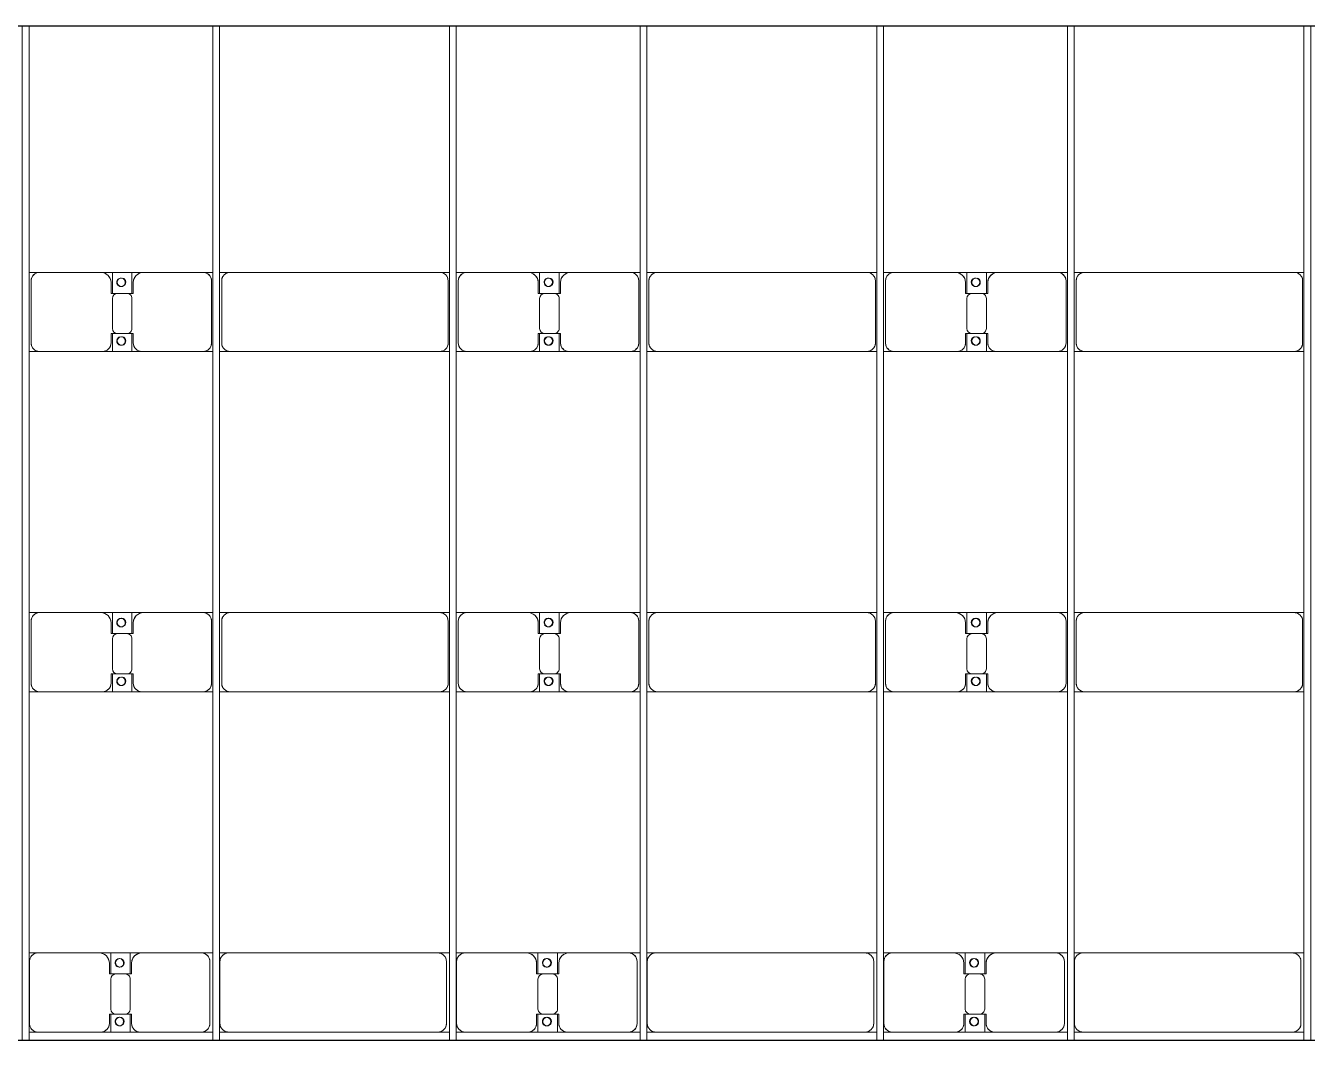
# Model space of a CAD drawing. Header units: millimetres. Extents: x -248177 to 167033, y 156986 to 268923.
# Drawn here: x -197593 to -190063, y 234459 to 240423 of the extents above; entities that cross this region are included whole.
import ezdxf

# ---------------------------------------------------------------- set-up
doc = ezdxf.new("R2010")
doc.units = ezdxf.units.MM
for name, color, linetype, lineweight in [('A-DETL-MBND', 5, 'Continuous', 9), ('A-GENM', 13, 'Continuous', 9), ('S-BEAM', 12, 'Continuous', 9)]:
    doc.layers.add(name, color=color, linetype=linetype, lineweight=lineweight)

# ---------------------------------------------------------------- blocks, each defined once
blk = doc.blocks.new('Dai phao do pin - DẢI PHAO ĐỠ PIN-V11-BỐ TRÍ KHUNG KẾT CẤU BÈ PIN 02')
at = {"layer": 'A-DETL-MBND', "color": 8}
for p, q in [((28317.8, 241.6), (28379.7, 241.6)), ((28317.8, 241.6), (28379.7, 241.6)), ((28739.7, 241.6), (28379.7, 241.6)), ((28739.7, 241.6), (28922.2, 241.6)), ((28922.2, 241.6), (28739.7, 241.6)), ((28807.8, 241.6), (28990.3, 241.6)), ((28807.8, 116.2), (28807.8, 241.6)), ((28990.3, 241.6), (28807.8, 241.6)), ((28922.2, 241.6), (28922.2, 116.2)), ((29340.3, 241.6), (28990.3, 241.6)), ((29340.3, 241.6), (29397.8, 241.6)), ((29340.3, 241.6), (29397.8, 241.6)), ((29437.8, 241.6), (29499.7, 241.6)), ((29437.8, 241.6), (29499.7, 241.6)), ((30730.3, 241.6), (29499.7, 241.6)), ((30730.3, 241.6), (30787.8, 241.6)), ((30730.3, 241.6), (30787.8, 241.6)), ((30827.8, 241.6), (30889.7, 241.6)), ((30827.8, 241.6), (30889.7, 241.6)), ((31249.7, 241.6), (30889.7, 241.6)), ((31249.7, 241.6), (31432.2, 241.6)), ((31432.2, 241.6), (31249.7, 241.6)), ((31317.8, 241.6), (31500.3, 241.6)), ((31317.8, 116.2), (31317.8, 241.6)), ((31500.3, 241.6), (31317.8, 241.6)), ((31432.2, 241.6), (31432.2, 116.2)), ((31850.3, 241.6), (31500.3, 241.6)), ((31850.3, 241.6), (31907.8, 241.6)), ((31850.3, 241.6), (31907.8, 241.6)), ((31947.8, 241.6), (32009.7, 241.6)), ((31947.8, 241.6), (32009.7, 241.6)), ((33240.3, 241.6), (32009.7, 241.6)), ((33240.3, 241.6), (33297.8, 241.6)), ((33240.3, 241.6), (33297.8, 241.6)), ((33337.8, 241.6), (33399.7, 241.6)), ((33337.8, 241.6), (33399.7, 241.6)), ((33759.7, 241.6), (33399.7, 241.6)), ((33759.7, 241.6), (33942.2, 241.6)), ((33942.2, 241.6), (33759.7, 241.6)), ((33827.8, 241.6), (34010.3, 241.6)), ((33827.8, 116.2), (33827.8, 241.6)), ((34010.3, 241.6), (33827.8, 241.6)), ((33942.2, 241.6), (33942.2, 116.2)), ((34360.3, 241.6), (34010.3, 241.6)), ((34360.3, 241.6), (34417.8, 241.6)), ((34360.3, 241.6), (34417.8, 241.6)), ((34457.8, 241.6), (34519.7, 241.6)), ((34457.8, 241.6), (34519.7, 241.6)), ((35750.3, 241.6), (34519.7, 241.6)), ((35750.3, 241.6), (35807.8, 241.6)), ((35750.3, 241.6), (35807.8, 241.6)), ((28329.7, 191.6), (28329.7, -173.4)), ((28799.7, 118.2), (28799.7, 181.6)), ((28930.3, 181.6), (28930.3, 118.2)), ((29390.3, -173.4), (29390.3, 191.6)), ((29449.7, 191.6), (29449.7, -173.4)), ((30780.3, -173.4), (30780.3, 191.6)), ((30839.7, 191.6), (30839.7, -173.4)), ((31309.7, 118.2), (31309.7, 181.6)), ((31440.3, 181.6), (31440.3, 118.2)), ((31900.3, -173.4), (31900.3, 191.6)), ((31959.7, 191.6), (31959.7, -173.4)), ((33290.3, -173.4), (33290.3, 191.6)), ((33349.7, 191.6), (33349.7, -173.4)), ((33819.7, 118.2), (33819.7, 181.6)), ((33950.3, 181.6), (33950.3, 118.2)), ((34410.3, -173.4), (34410.3, 191.6)), ((34469.7, 191.6), (34469.7, -173.4)), ((35800.3, -173.4), (35800.3, 191.6)), ((28892.2, 118.2), (28799.7, 118.2)), ((28807.8, 88.2), (28807.8, -88.2)), ((28930.3, 118.2), (28837.8, 118.2)), ((28922.2, -88.2), (28922.2, 88.2)), ((31402.2, 118.2), (31309.7, 118.2)), ((31317.8, 88.2), (31317.8, -88.2)), ((31440.3, 118.2), (31347.8, 118.2)), ((31432.2, -88.2), (31432.2, 88.2)), ((33912.2, 118.2), (33819.7, 118.2)), ((33827.8, 88.2), (33827.8, -88.2)), ((33950.3, 118.2), (33857.8, 118.2)), ((33942.2, -88.2), (33942.2, 88.2)), ((28799.7, -173.4), (28799.7, -118.2)), ((28799.7, -118.2), (28892.2, -118.2)), ((28807.8, -223.4), (28807.8, -116.2)), ((28837.8, -118.2), (28930.3, -118.2)), ((28922.2, -116.2), (28922.2, -223.4)), ((28930.3, -118.2), (28930.3, -173.4)), ((31309.7, -173.4), (31309.7, -118.2)), ((31309.7, -118.2), (31402.2, -118.2)), ((31317.8, -223.4), (31317.8, -116.2)), ((31347.8, -118.2), (31440.3, -118.2)), ((31432.2, -116.2), (31432.2, -223.4)), ((31440.3, -118.2), (31440.3, -173.4)), ((33819.7, -173.4), (33819.7, -118.2)), ((33819.7, -118.2), (33912.2, -118.2)), ((33827.8, -223.4), (33827.8, -116.2)), ((33857.8, -118.2), (33950.3, -118.2)), ((33942.2, -116.2), (33942.2, -223.4)), ((33950.3, -118.2), (33950.3, -173.4)), ((28379.7, -223.4), (28317.8, -223.4)), ((28379.7, -223.4), (28317.8, -223.4)), ((28379.7, -223.4), (28749.7, -223.4)), ((28922.2, -223.4), (28749.7, -223.4)), ((28749.7, -223.4), (28922.2, -223.4)), ((28980.3, -223.4), (28807.8, -223.4)), ((28807.8, -223.4), (28980.3, -223.4)), ((28980.3, -223.4), (29340.3, -223.4)), ((29397.8, -223.4), (29340.3, -223.4)), ((29397.8, -223.4), (29340.3, -223.4)), ((29499.7, -223.4), (29437.8, -223.4)), ((29499.7, -223.4), (29437.8, -223.4)), ((29499.7, -223.4), (30730.3, -223.4)), ((30787.8, -223.4), (30730.3, -223.4)), ((30787.8, -223.4), (30730.3, -223.4)), ((30889.7, -223.4), (30827.8, -223.4)), ((30889.7, -223.4), (30827.8, -223.4)), ((30889.7, -223.4), (31259.7, -223.4)), ((31432.2, -223.4), (31259.7, -223.4)), ((31259.7, -223.4), (31432.2, -223.4)), ((31490.3, -223.4), (31317.8, -223.4)), ((31317.8, -223.4), (31490.3, -223.4)), ((31490.3, -223.4), (31850.3, -223.4)), ((31907.8, -223.4), (31850.3, -223.4)), ((31907.8, -223.4), (31850.3, -223.4)), ((32009.7, -223.4), (31947.8, -223.4)), ((32009.7, -223.4), (31947.8, -223.4)), ((32009.7, -223.4), (33240.3, -223.4)), ((33297.8, -223.4), (33240.3, -223.4)), ((33297.8, -223.4), (33240.3, -223.4)), ((33399.7, -223.4), (33337.8, -223.4)), ((33399.7, -223.4), (33337.8, -223.4)), ((33399.7, -223.4), (33769.7, -223.4)), ((33942.2, -223.4), (33769.7, -223.4)), ((33769.7, -223.4), (33942.2, -223.4)), ((34000.3, -223.4), (33827.8, -223.4)), ((33827.8, -223.4), (34000.3, -223.4)), ((34000.3, -223.4), (34360.3, -223.4)), ((34417.8, -223.4), (34360.3, -223.4)), ((34417.8, -223.4), (34360.3, -223.4)), ((34519.7, -223.4), (34457.8, -223.4)), ((34519.7, -223.4), (34457.8, -223.4)), ((34519.7, -223.4), (35750.3, -223.4)), ((35807.8, -223.4), (35750.3, -223.4)), ((35807.8, -223.4), (35750.3, -223.4))]:
    blk.add_line(p, q, dxfattribs=at)
for centre, radius, start, end in [((28379.7, 191.6), 50, 90, 180), ((28379.7, 191.6), 50, 105, 180), ((28739.7, 181.6), 60, 360, 90), ((28739.7, 181.6), 60, 360, 60), ((28990.3, 181.6), 60, 90, 180), ((28990.3, 181.6), 60, 120, 180), ((29340.3, 191.6), 50, 360, 90), ((29340.3, 191.6), 50, 360, 75), ((29499.7, 191.6), 50, 90, 180), ((29499.7, 191.6), 50, 105, 135), ((30730.3, 191.6), 50, 0, 90), ((30730.3, 191.6), 50, 60, 90), ((30889.7, 191.6), 50, 90, 180), ((30889.7, 191.6), 50, 105, 180), ((31249.7, 181.6), 60, 0, 90), ((31249.7, 181.6), 60, 0, 60), ((31500.3, 181.6), 60, 90, 180), ((31500.3, 181.6), 60, 120, 180), ((31850.3, 191.6), 50, 360, 90), ((31850.3, 191.6), 50, 360, 75), ((32009.7, 191.6), 50, 90, 180), ((32009.7, 191.6), 50, 105, 135), ((33240.3, 191.6), 50, 0, 90), ((33240.3, 191.6), 50, 60, 90), ((33399.7, 191.6), 50, 90, 180), ((33399.7, 191.6), 50, 105, 180), ((33759.7, 181.6), 60, 360, 90), ((33759.7, 181.6), 60, 360, 60), ((34010.3, 181.6), 60, 90, 180), ((34010.3, 181.6), 60, 120, 180), ((34360.3, 191.6), 50, 360, 90), ((34360.3, 191.6), 50, 360, 75), ((34519.7, 191.6), 50, 90, 180), ((34519.7, 191.6), 50, 105, 135), ((35750.3, 191.6), 50, 360, 90), ((35750.3, 191.6), 50, 60, 90), ((28858.6, 183.2), 25, 0, 180), ((28858.6, 183.2), 25, 180, 0), ((28858.6, 183.2), 25, 360, 165), ((28861.4, 183.2), 25, 360, 180), ((28861.4, 183.2), 25, 90, 180), ((28861.4, 183.2), 25, 180, 0), ((28861.4, 183.2), 25, 180, 300), ((28858.6, 183.2), 25, 210, 0), ((28861.4, 183.2), 25, 15, 75), ((28861.4, 183.2), 25, 330, 345), ((29499.7, 191.6), 50, 150, 180), ((30730.3, 191.6), 50, 15, 30), ((31368.6, 183.2), 25, 360, 180), ((31368.6, 183.2), 25, 180, 360), ((31368.6, 183.2), 25, 360, 165), ((31371.4, 183.2), 25, 360, 180), ((31371.4, 183.2), 25, 90, 180), ((31371.4, 183.2), 25, 180, 0), ((31371.4, 183.2), 25, 180, 300), ((31368.6, 183.2), 25, 210, 255), ((31368.6, 183.2), 25, 258.3714, 360), ((31371.4, 183.2), 25, 15, 75), ((31371.4, 183.2), 25, 330, 345), ((32009.7, 191.6), 50, 150, 180), ((33240.3, 191.6), 50, 15, 30), ((33878.6, 183.2), 25, 360, 180), ((33878.6, 183.2), 25, 180, 0), ((33878.6, 183.2), 25, 360, 165), ((33881.4, 183.2), 25, 0, 180), ((33881.4, 183.2), 25, 90, 180), ((33881.4, 183.2), 25, 180, 0), ((33881.4, 183.2), 25, 180, 300), ((33878.6, 183.2), 25, 210, 0), ((33881.4, 183.2), 25, 15, 75), ((33881.4, 183.2), 25, 330, 345), ((34519.7, 191.6), 50, 150, 180), ((35750.3, 191.6), 50, 15, 30), ((28837.8, 88.2), 30, 90, 180), ((28892.2, 88.2), 30, 0, 90), ((31347.8, 88.2), 30, 90, 180), ((31402.2, 88.2), 30, 0, 90), ((33857.8, 88.2), 30, 90, 180), ((33912.2, 88.2), 30, 0, 90), ((28837.8, -88.2), 30, 180, 270), ((28858.6, -161.8), 25, 360, 180), ((28858.6, -161.8), 25, 105, 165), ((28861.4, -161.8), 25, 360, 180), ((28861.4, -161.8), 25, 105, 180), ((28858.6, -161.8), 25, 360, 75), ((28861.4, -161.8), 25, 15, 75), ((28892.2, -88.2), 30, 270, 0), ((31347.8, -88.2), 30, 180, 270), ((31368.6, -161.8), 25, 360, 180), ((31368.6, -161.8), 25, 105, 165), ((31371.4, -161.8), 25, 0, 180), ((31371.4, -161.8), 25, 105, 180), ((31368.6, -161.8), 25, 360, 75), ((31371.4, -161.8), 25, 15, 75), ((31402.2, -88.2), 30, 270, 0), ((33857.8, -88.2), 30, 180, 270), ((33878.6, -161.8), 25, 360, 180), ((33878.6, -161.8), 25, 105, 165), ((33881.4, -161.8), 25, 0, 180), ((33881.4, -161.8), 25, 105, 180), ((33878.6, -161.8), 25, 360, 75), ((33881.4, -161.8), 25, 15, 75), ((33912.2, -88.2), 30, 270, 0), ((28379.7, -173.4), 50, 180, 270), ((28379.7, -173.4), 50, 180, 255), ((28749.7, -173.4), 50, 270, 360), ((28749.7, -173.4), 50, 285, 360), ((28858.6, -161.8), 25, 180, 0), ((28858.6, -161.8), 25, 195, 0), ((28861.4, -161.8), 25, 180, 0), ((28861.4, -161.8), 25, 180, 270), ((28861.4, -161.8), 25, 285, 345), ((28980.3, -173.4), 50, 180, 270), ((28980.3, -173.4), 50, 180, 255), ((29340.3, -173.4), 50, 270, 360), ((29340.3, -173.4), 50, 285, 0), ((29499.7, -173.4), 50, 180, 270), ((29499.7, -173.4), 50, 180, 210), ((29499.7, -173.4), 50, 240, 270), ((30730.3, -173.4), 50, 270, 0), ((30730.3, -173.4), 50, 330, 360), ((30889.7, -173.4), 50, 180, 270), ((30889.7, -173.4), 50, 180, 255), ((31259.7, -173.4), 50, 270, 360), ((31259.7, -173.4), 50, 285, 360), ((31368.6, -161.8), 25, 180, 360), ((31368.6, -161.8), 25, 195, 360), ((31371.4, -161.8), 25, 180, 0), ((31371.4, -161.8), 25, 180, 270), ((31371.4, -161.8), 25, 285, 345), ((31490.3, -173.4), 50, 180, 270), ((31490.3, -173.4), 50, 180, 255), ((31850.3, -173.4), 50, 270, 360), ((31850.3, -173.4), 50, 285, 360), ((32009.7, -173.4), 50, 180, 270), ((32009.7, -173.4), 50, 180, 210), ((32009.7, -173.4), 50, 240, 270), ((33240.3, -173.4), 50, 270, 360), ((33240.3, -173.4), 50, 285, 300), ((33240.3, -173.4), 50, 330, 0), ((33399.7, -173.4), 50, 180, 270), ((33399.7, -173.4), 50, 180, 255), ((33769.7, -173.4), 50, 270, 360), ((33769.7, -173.4), 50, 285, 360), ((33878.6, -161.8), 25, 180, 0), ((33878.6, -161.8), 25, 195, 360), ((33881.4, -161.8), 25, 180, 0), ((33881.4, -161.8), 25, 180, 270), ((33881.4, -161.8), 25, 285, 345), ((34000.3, -173.4), 50, 180, 270), ((34000.3, -173.4), 50, 180, 255), ((34360.3, -173.4), 50, 270, 0), ((34360.3, -173.4), 50, 285, 360), ((34519.7, -173.4), 50, 180, 270), ((34519.7, -173.4), 50, 180, 210), ((34519.7, -173.4), 50, 240, 270), ((35750.3, -173.4), 50, 270, 360), ((35750.3, -173.4), 50, 285, 300), ((35750.3, -173.4), 50, 330, 360)]:
    blk.add_arc(centre, radius, start, end, dxfattribs=at)
blk = doc.blocks.new('Dai phao do pin - DẢI PHAO ĐỠ PIN-V12-BỐ TRÍ KHUNG KẾT CẤU BÈ PIN 02')
at = {"layer": 'A-DETL-MBND', "color": 8}
for p, q in [((28317.8, 241.6), (28379.7, 241.6)), ((28317.8, 241.6), (28379.7, 241.6)), ((28739.7, 241.6), (28379.7, 241.6)), ((28739.7, 241.6), (28922.2, 241.6)), ((28922.2, 241.6), (28739.7, 241.6)), ((28807.8, 241.6), (28990.3, 241.6)), ((28807.8, 116.2), (28807.8, 241.6)), ((28990.3, 241.6), (28807.8, 241.6)), ((28922.2, 241.6), (28922.2, 116.2)), ((29340.3, 241.6), (28990.3, 241.6)), ((29340.3, 241.6), (29397.8, 241.6)), ((29340.3, 241.6), (29397.8, 241.6)), ((29437.8, 241.6), (29499.7, 241.6)), ((29437.8, 241.6), (29499.7, 241.6)), ((30730.3, 241.6), (29499.7, 241.6)), ((30730.3, 241.6), (30787.8, 241.6)), ((30730.3, 241.6), (30787.8, 241.6)), ((30827.8, 241.6), (30889.7, 241.6)), ((30827.8, 241.6), (30889.7, 241.6)), ((31249.7, 241.6), (30889.7, 241.6)), ((31249.7, 241.6), (31432.2, 241.6)), ((31432.2, 241.6), (31249.7, 241.6)), ((31317.8, 241.6), (31500.3, 241.6)), ((31317.8, 116.2), (31317.8, 241.6)), ((31500.3, 241.6), (31317.8, 241.6)), ((31432.2, 241.6), (31432.2, 116.2)), ((31850.3, 241.6), (31500.3, 241.6)), ((31850.3, 241.6), (31907.8, 241.6)), ((31850.3, 241.6), (31907.8, 241.6)), ((31947.8, 241.6), (32009.7, 241.6)), ((31947.8, 241.6), (32009.7, 241.6)), ((33240.3, 241.6), (32009.7, 241.6)), ((33240.3, 241.6), (33297.8, 241.6)), ((33240.3, 241.6), (33297.8, 241.6)), ((33337.8, 241.6), (33399.7, 241.6)), ((33337.8, 241.6), (33399.7, 241.6)), ((33759.7, 241.6), (33399.7, 241.6)), ((33759.7, 241.6), (33942.2, 241.6)), ((33942.2, 241.6), (33759.7, 241.6)), ((33827.8, 241.6), (34010.3, 241.6)), ((33827.8, 116.2), (33827.8, 241.6)), ((34010.3, 241.6), (33827.8, 241.6)), ((33942.2, 241.6), (33942.2, 116.2)), ((34360.3, 241.6), (34010.3, 241.6)), ((34360.3, 241.6), (34417.8, 241.6)), ((34360.3, 241.6), (34417.8, 241.6)), ((34457.8, 241.6), (34519.7, 241.6)), ((34457.8, 241.6), (34519.7, 241.6)), ((35750.3, 241.6), (34519.7, 241.6)), ((35750.3, 241.6), (35807.8, 241.6)), ((35750.3, 241.6), (35807.8, 241.6)), ((28329.7, 191.6), (28329.7, -173.4)), ((28799.7, 118.2), (28799.7, 181.6)), ((28930.3, 181.6), (28930.3, 118.2)), ((29390.3, -173.4), (29390.3, 191.6)), ((29449.7, 191.6), (29449.7, -173.4)), ((30780.3, -173.4), (30780.3, 191.6)), ((30839.7, 191.6), (30839.7, -173.4)), ((31309.7, 118.2), (31309.7, 181.6)), ((31440.3, 181.6), (31440.3, 118.2)), ((31900.3, -173.4), (31900.3, 191.6)), ((31959.7, 191.6), (31959.7, -173.4)), ((33290.3, -173.4), (33290.3, 191.6)), ((33349.7, 191.6), (33349.7, -173.4)), ((33819.7, 118.2), (33819.7, 181.6)), ((33950.3, 181.6), (33950.3, 118.2)), ((34410.3, -173.4), (34410.3, 191.6)), ((34469.7, 191.6), (34469.7, -173.4)), ((35800.3, -173.4), (35800.3, 191.6)), ((28892.2, 118.2), (28799.7, 118.2)), ((28807.8, 88.2), (28807.8, -88.2)), ((28930.3, 118.2), (28837.8, 118.2)), ((28922.2, -88.2), (28922.2, 88.2)), ((31402.2, 118.2), (31309.7, 118.2)), ((31317.8, 88.2), (31317.8, -88.2)), ((31440.3, 118.2), (31347.8, 118.2)), ((31432.2, -88.2), (31432.2, 88.2)), ((33912.2, 118.2), (33819.7, 118.2)), ((33827.8, 88.2), (33827.8, -88.2)), ((33950.3, 118.2), (33857.8, 118.2)), ((33942.2, -88.2), (33942.2, 88.2)), ((28799.7, -173.4), (28799.7, -118.2)), ((28799.7, -118.2), (28892.2, -118.2)), ((28807.8, -223.4), (28807.8, -116.2)), ((28837.8, -118.2), (28930.3, -118.2)), ((28922.2, -116.2), (28922.2, -223.4)), ((28930.3, -118.2), (28930.3, -173.4)), ((31309.7, -173.4), (31309.7, -118.2)), ((31309.7, -118.2), (31402.2, -118.2)), ((31317.8, -223.4), (31317.8, -116.2)), ((31347.8, -118.2), (31440.3, -118.2)), ((31432.2, -116.2), (31432.2, -223.4)), ((31440.3, -118.2), (31440.3, -173.4)), ((33819.7, -173.4), (33819.7, -118.2)), ((33819.7, -118.2), (33912.2, -118.2)), ((33827.8, -223.4), (33827.8, -116.2)), ((33857.8, -118.2), (33950.3, -118.2)), ((33942.2, -116.2), (33942.2, -223.4)), ((33950.3, -118.2), (33950.3, -173.4)), ((28379.7, -223.4), (28317.8, -223.4)), ((28379.7, -223.4), (28317.8, -223.4)), ((28379.7, -223.4), (28749.7, -223.4)), ((28922.2, -223.4), (28749.7, -223.4)), ((28749.7, -223.4), (28922.2, -223.4)), ((28980.3, -223.4), (28807.8, -223.4)), ((28807.8, -223.4), (28980.3, -223.4)), ((28980.3, -223.4), (29340.3, -223.4)), ((29397.8, -223.4), (29340.3, -223.4)), ((29397.8, -223.4), (29340.3, -223.4)), ((29499.7, -223.4), (29437.8, -223.4)), ((29499.7, -223.4), (29437.8, -223.4)), ((29499.7, -223.4), (30730.3, -223.4)), ((30787.8, -223.4), (30730.3, -223.4)), ((30787.8, -223.4), (30730.3, -223.4)), ((30889.7, -223.4), (30827.8, -223.4)), ((30889.7, -223.4), (30827.8, -223.4)), ((30889.7, -223.4), (31259.7, -223.4)), ((31432.2, -223.4), (31259.7, -223.4)), ((31259.7, -223.4), (31432.2, -223.4)), ((31490.3, -223.4), (31317.8, -223.4)), ((31317.8, -223.4), (31490.3, -223.4)), ((31490.3, -223.4), (31850.3, -223.4)), ((31907.8, -223.4), (31850.3, -223.4)), ((31907.8, -223.4), (31850.3, -223.4)), ((32009.7, -223.4), (31947.8, -223.4)), ((32009.7, -223.4), (31947.8, -223.4)), ((32009.7, -223.4), (33240.3, -223.4)), ((33297.8, -223.4), (33240.3, -223.4)), ((33297.8, -223.4), (33240.3, -223.4)), ((33399.7, -223.4), (33337.8, -223.4)), ((33399.7, -223.4), (33337.8, -223.4)), ((33399.7, -223.4), (33769.7, -223.4)), ((33942.2, -223.4), (33769.7, -223.4)), ((33769.7, -223.4), (33942.2, -223.4)), ((34000.3, -223.4), (33827.8, -223.4)), ((33827.8, -223.4), (34000.3, -223.4)), ((34000.3, -223.4), (34360.3, -223.4)), ((34417.8, -223.4), (34360.3, -223.4)), ((34417.8, -223.4), (34360.3, -223.4)), ((34519.7, -223.4), (34457.8, -223.4)), ((34519.7, -223.4), (34457.8, -223.4)), ((34519.7, -223.4), (35750.3, -223.4)), ((35807.8, -223.4), (35750.3, -223.4)), ((35807.8, -223.4), (35750.3, -223.4))]:
    blk.add_line(p, q, dxfattribs=at)
for centre, radius, start, end in [((28379.7, 191.6), 50, 90, 180), ((28379.7, 191.6), 50, 105, 180), ((28739.7, 181.6), 60, 360, 90), ((28739.7, 181.6), 60, 360, 60), ((28990.3, 181.6), 60, 90, 180), ((28990.3, 181.6), 60, 120, 180), ((29340.3, 191.6), 50, 360, 90), ((29340.3, 191.6), 50, 360, 75), ((29499.7, 191.6), 50, 90, 180), ((29499.7, 191.6), 50, 105, 135), ((30730.3, 191.6), 50, 0, 90), ((30730.3, 191.6), 50, 60, 90), ((30889.7, 191.6), 50, 90, 180), ((30889.7, 191.6), 50, 105, 180), ((31249.7, 181.6), 60, 0, 90), ((31249.7, 181.6), 60, 0, 60), ((31500.3, 181.6), 60, 90, 180), ((31500.3, 181.6), 60, 120, 180), ((31850.3, 191.6), 50, 360, 90), ((31850.3, 191.6), 50, 360, 75), ((32009.7, 191.6), 50, 90, 180), ((32009.7, 191.6), 50, 105, 135), ((33240.3, 191.6), 50, 0, 90), ((33240.3, 191.6), 50, 60, 90), ((33399.7, 191.6), 50, 90, 180), ((33399.7, 191.6), 50, 105, 180), ((33759.7, 181.6), 60, 360, 90), ((33759.7, 181.6), 60, 360, 60), ((34010.3, 181.6), 60, 90, 180), ((34010.3, 181.6), 60, 120, 180), ((34360.3, 191.6), 50, 360, 90), ((34360.3, 191.6), 50, 360, 75), ((34519.7, 191.6), 50, 90, 180), ((34519.7, 191.6), 50, 105, 135), ((35750.3, 191.6), 50, 360, 90), ((35750.3, 191.6), 50, 60, 90), ((28858.6, 183.2), 25, 0, 180), ((28858.6, 183.2), 25, 180, 0), ((28858.6, 183.2), 25, 360, 165), ((28861.4, 183.2), 25, 360, 180), ((28861.4, 183.2), 25, 90, 180), ((28861.4, 183.2), 25, 180, 0), ((28861.4, 183.2), 25, 180, 300), ((28858.6, 183.2), 25, 210, 0), ((28861.4, 183.2), 25, 15, 75), ((28861.4, 183.2), 25, 330, 345), ((29499.7, 191.6), 50, 150, 180), ((30730.3, 191.6), 50, 15, 30), ((31368.6, 183.2), 25, 360, 180), ((31368.6, 183.2), 25, 180, 360), ((31368.6, 183.2), 25, 360, 165), ((31371.4, 183.2), 25, 360, 180), ((31371.4, 183.2), 25, 90, 180), ((31371.4, 183.2), 25, 180, 0), ((31371.4, 183.2), 25, 180, 300), ((31368.6, 183.2), 25, 210, 255), ((31368.6, 183.2), 25, 258.31001, 360), ((31371.4, 183.2), 25, 15, 75), ((31371.4, 183.2), 25, 330, 345), ((32009.7, 191.6), 50, 150, 180), ((33240.3, 191.6), 50, 15, 30), ((33878.6, 183.2), 25, 360, 180), ((33878.6, 183.2), 25, 180, 0), ((33878.6, 183.2), 25, 360, 165), ((33881.4, 183.2), 25, 0, 180), ((33881.4, 183.2), 25, 90, 180), ((33881.4, 183.2), 25, 180, 0), ((33881.4, 183.2), 25, 180, 300), ((33878.6, 183.2), 25, 210, 0), ((33881.4, 183.2), 25, 15, 75), ((33881.4, 183.2), 25, 330, 345), ((34519.7, 191.6), 50, 150, 180), ((35750.3, 191.6), 50, 15, 30), ((28837.8, 88.2), 30, 90, 180), ((28892.2, 88.2), 30, 0, 90), ((31347.8, 88.2), 30, 90, 180), ((31402.2, 88.2), 30, 0, 90), ((33857.8, 88.2), 30, 90, 180), ((33912.2, 88.2), 30, 0, 90), ((28837.8, -88.2), 30, 180, 270), ((28858.6, -161.8), 25, 360, 180), ((28858.6, -161.8), 25, 105, 165), ((28861.4, -161.8), 25, 360, 180), ((28861.4, -161.8), 25, 105, 180), ((28858.6, -161.8), 25, 360, 75), ((28861.4, -161.8), 25, 15, 75), ((28892.2, -88.2), 30, 270, 0), ((31347.8, -88.2), 30, 180, 270), ((31368.6, -161.8), 25, 360, 180), ((31368.6, -161.8), 25, 105, 165), ((31371.4, -161.8), 25, 0, 180), ((31371.4, -161.8), 25, 105, 180), ((31368.6, -161.8), 25, 360, 75), ((31371.4, -161.8), 25, 15, 75), ((31402.2, -88.2), 30, 270, 0), ((33857.8, -88.2), 30, 180, 270), ((33878.6, -161.8), 25, 360, 180), ((33878.6, -161.8), 25, 105, 165), ((33881.4, -161.8), 25, 0, 180), ((33881.4, -161.8), 25, 105, 180), ((33878.6, -161.8), 25, 360, 75), ((33881.4, -161.8), 25, 15, 75), ((33912.2, -88.2), 30, 270, 0), ((28379.7, -173.4), 50, 180, 270), ((28379.7, -173.4), 50, 180, 255), ((28749.7, -173.4), 50, 270, 360), ((28749.7, -173.4), 50, 285, 360), ((28858.6, -161.8), 25, 180, 0), ((28858.6, -161.8), 25, 195, 0), ((28861.4, -161.8), 25, 180, 0), ((28861.4, -161.8), 25, 180, 270), ((28861.4, -161.8), 25, 285, 345), ((28980.3, -173.4), 50, 180, 270), ((28980.3, -173.4), 50, 180, 255), ((29340.3, -173.4), 50, 270, 360), ((29340.3, -173.4), 50, 285, 0), ((29499.7, -173.4), 50, 180, 270), ((29499.7, -173.4), 50, 180, 210), ((29499.7, -173.4), 50, 240, 270), ((30730.3, -173.4), 50, 270, 0), ((30730.3, -173.4), 50, 330, 360), ((30889.7, -173.4), 50, 180, 270), ((30889.7, -173.4), 50, 180, 255), ((31259.7, -173.4), 50, 270, 360), ((31259.7, -173.4), 50, 285, 360), ((31368.6, -161.8), 25, 180, 360), ((31368.6, -161.8), 25, 195, 360), ((31371.4, -161.8), 25, 180, 0), ((31371.4, -161.8), 25, 180, 270), ((31371.4, -161.8), 25, 285, 345), ((31490.3, -173.4), 50, 180, 270), ((31490.3, -173.4), 50, 180, 255), ((31850.3, -173.4), 50, 270, 360), ((31850.3, -173.4), 50, 285, 360), ((32009.7, -173.4), 50, 180, 270), ((32009.7, -173.4), 50, 180, 210), ((32009.7, -173.4), 50, 240, 270), ((33240.3, -173.4), 50, 270, 360), ((33240.3, -173.4), 50, 285, 300), ((33240.3, -173.4), 50, 330, 0), ((33399.7, -173.4), 50, 180, 270), ((33399.7, -173.4), 50, 180, 255), ((33769.7, -173.4), 50, 270, 360), ((33769.7, -173.4), 50, 285, 360), ((33878.6, -161.8), 25, 180, 0), ((33878.6, -161.8), 25, 195, 360), ((33881.4, -161.8), 25, 180, 0), ((33881.4, -161.8), 25, 180, 270), ((33881.4, -161.8), 25, 285, 345), ((34000.3, -173.4), 50, 180, 270), ((34000.3, -173.4), 50, 180, 255), ((34360.3, -173.4), 50, 270, 0), ((34360.3, -173.4), 50, 285, 360), ((34519.7, -173.4), 50, 180, 270), ((34519.7, -173.4), 50, 180, 210), ((34519.7, -173.4), 50, 240, 270), ((35750.3, -173.4), 50, 270, 360), ((35750.3, -173.4), 50, 285, 300), ((35750.3, -173.4), 50, 330, 360)]:
    blk.add_arc(centre, radius, start, end, dxfattribs=at)
blk = doc.blocks.new('Dai phao do pin - DẢI PHAO ĐỠ PIN-15697-BỐ TRÍ KHUNG KẾT CẤU BÈ PIN 02')
at = {"layer": 'A-DETL-MBND', "color": 8}
for p, q in [((40877.8, 241.6), (40929.7, 241.6)), ((40877.8, 241.6), (40929.7, 241.6)), ((41289.7, 241.6), (40929.7, 241.6)), ((41289.7, 241.6), (41472.2, 241.6)), ((41465.5, 241.6), (41289.7, 241.6)), ((41357.8, 241.6), (41540.3, 241.6)), ((41357.8, 116.2), (41357.8, 241.6)), ((41540.3, 241.6), (41357.8, 241.6)), ((41472.2, 241.6), (41472.2, 116.2)), ((41890.3, 241.6), (41540.3, 241.6)), ((41890.3, 241.6), (41957.8, 241.6)), ((41890.3, 241.6), (41957.8, 241.6)), ((41997.8, 241.6), (42049.7, 241.6)), ((41997.8, 241.6), (42049.7, 241.6)), ((43280.3, 241.6), (42049.7, 241.6)), ((43280.3, 241.6), (43347.8, 241.6)), ((43280.3, 241.6), (43347.8, 241.6)), ((43387.8, 241.6), (43439.7, 241.6)), ((43387.8, 241.6), (43439.7, 241.6)), ((43799.7, 241.6), (43439.7, 241.6)), ((43799.7, 241.6), (43982.2, 241.6)), ((43982.2, 241.6), (43799.7, 241.6)), ((43867.8, 241.6), (44050.3, 241.6)), ((43867.8, 116.2), (43867.8, 241.6)), ((44050.3, 241.6), (43867.8, 241.6)), ((43982.2, 241.6), (43982.2, 116.2)), ((44400.3, 241.6), (44050.3, 241.6)), ((44400.3, 241.6), (44467.8, 241.6)), ((44400.3, 241.6), (44467.8, 241.6)), ((44507.8, 241.6), (44559.7, 241.6)), ((44507.8, 241.6), (44559.7, 241.6)), ((45790.3, 241.6), (44559.7, 241.6)), ((45790.3, 241.6), (45857.8, 241.6)), ((45790.3, 241.6), (45857.8, 241.6)), ((45897.8, 241.6), (45949.7, 241.6)), ((45897.8, 241.6), (45949.7, 241.6)), ((46309.7, 241.6), (45949.7, 241.6)), ((46309.7, 241.6), (46492.2, 241.6)), ((46492.2, 241.6), (46309.7, 241.6)), ((46377.8, 241.6), (46560.3, 241.6)), ((46377.8, 116.2), (46377.8, 241.6)), ((46560.3, 241.6), (46381.6, 241.6)), ((46492.2, 241.6), (46492.2, 116.2)), ((46910.3, 241.6), (46560.3, 241.6)), ((46910.3, 241.6), (46977.8, 241.6)), ((46910.3, 241.6), (46977.8, 241.6)), ((47017.8, 241.6), (47069.7, 241.6)), ((47017.8, 241.6), (47069.7, 241.6)), ((48300.3, 241.6), (47069.7, 241.6)), ((48300.3, 241.6), (48367.8, 241.6)), ((48300.3, 241.6), (48367.8, 241.6)), ((40879.7, 191.6), (40879.7, -173.4)), ((41349.7, 118.2), (41349.7, 181.6)), ((41480.3, 181.6), (41480.3, 118.2)), ((41940.3, -173.4), (41940.3, 191.6)), ((41999.7, 191.6), (41999.7, -173.4)), ((43330.3, -173.4), (43330.3, 191.6)), ((43389.7, 191.6), (43389.7, -173.4)), ((43859.7, 118.2), (43859.7, 181.6)), ((43990.3, 181.6), (43990.3, 118.2)), ((44450.3, -173.4), (44450.3, 191.6)), ((44509.7, 191.6), (44509.7, -173.4)), ((45840.3, -173.4), (45840.3, 191.6)), ((45899.7, 191.6), (45899.7, -173.4)), ((46369.7, 118.2), (46369.7, 181.6)), ((46500.3, 181.6), (46500.3, 118.2)), ((46960.3, -173.4), (46960.3, 191.6)), ((47019.7, 191.6), (47019.7, -173.4)), ((48350.3, -173.4), (48350.3, 191.6)), ((41442.2, 118.2), (41349.7, 118.2)), ((41357.8, 88.2), (41357.8, -88.2)), ((41480.3, 118.2), (41387.8, 118.2)), ((41472.2, -88.2), (41472.2, 88.2)), ((43952.2, 118.2), (43859.7, 118.2)), ((43867.8, 88.2), (43867.8, -88.2)), ((43990.3, 118.2), (43897.8, 118.2)), ((43982.2, -88.2), (43982.2, 88.2)), ((46462.2, 118.2), (46369.7, 118.2)), ((46377.8, 88.2), (46377.8, -88.2)), ((46500.3, 118.2), (46407.8, 118.2)), ((46492.2, -88.2), (46492.2, 88.2)), ((41349.7, -173.4), (41349.7, -118.2)), ((41349.7, -118.2), (41442.2, -118.2)), ((41357.8, -223.4), (41357.8, -116.2)), ((41387.8, -118.2), (41480.3, -118.2)), ((41472.2, -116.2), (41472.2, -223.4)), ((41480.3, -118.2), (41480.3, -173.4)), ((43859.7, -173.4), (43859.7, -118.2)), ((43859.7, -118.2), (43952.2, -118.2)), ((43867.8, -223.4), (43867.8, -116.2)), ((43897.8, -118.2), (43990.3, -118.2)), ((43982.2, -116.2), (43982.2, -223.4)), ((43990.3, -118.2), (43990.3, -173.4)), ((46369.7, -173.4), (46369.7, -118.2)), ((46369.7, -118.2), (46462.2, -118.2)), ((46377.8, -223.4), (46377.8, -116.2)), ((46407.8, -118.2), (46500.3, -118.2)), ((46492.2, -116.2), (46492.2, -223.4)), ((46500.3, -118.2), (46500.3, -173.4)), ((40929.7, -223.4), (40877.8, -223.4)), ((40929.7, -223.4), (40877.8, -223.4)), ((40929.7, -223.4), (41299.7, -223.4)), ((41472.2, -223.4), (41299.7, -223.4)), ((41299.7, -223.4), (41465.5, -223.4)), ((41530.3, -223.4), (41357.8, -223.4)), ((41357.8, -223.4), (41530.3, -223.4)), ((41530.3, -223.4), (41890.3, -223.4)), ((41957.8, -223.4), (41890.3, -223.4)), ((41957.8, -223.4), (41890.3, -223.4)), ((42049.7, -223.4), (41997.8, -223.4)), ((42049.7, -223.4), (41997.8, -223.4)), ((42049.7, -223.4), (43280.3, -223.4)), ((43347.8, -223.4), (43280.3, -223.4)), ((43347.8, -223.4), (43280.3, -223.4)), ((43439.7, -223.4), (43387.8, -223.4)), ((43439.7, -223.4), (43387.8, -223.4)), ((43439.7, -223.4), (43809.7, -223.4)), ((43982.2, -223.4), (43809.7, -223.4)), ((43809.7, -223.4), (43982.2, -223.4)), ((44040.3, -223.4), (43867.8, -223.4)), ((43867.8, -223.4), (44040.3, -223.4)), ((44040.3, -223.4), (44400.3, -223.4)), ((44467.8, -223.4), (44400.3, -223.4)), ((44467.8, -223.4), (44400.3, -223.4)), ((44559.7, -223.4), (44507.8, -223.4)), ((44559.7, -223.4), (44507.8, -223.4)), ((44559.7, -223.4), (45790.3, -223.4)), ((45857.8, -223.4), (45790.3, -223.4)), ((45857.8, -223.4), (45790.3, -223.4)), ((45949.7, -223.4), (45897.8, -223.4)), ((45949.7, -223.4), (45897.8, -223.4)), ((45949.7, -223.4), (46319.7, -223.4)), ((46492.2, -223.4), (46319.7, -223.4)), ((46319.7, -223.4), (46492.2, -223.4)), ((46550.3, -223.4), (46377.8, -223.4)), ((46381.6, -223.4), (46550.3, -223.4)), ((46550.3, -223.4), (46910.3, -223.4)), ((46977.8, -223.4), (46910.3, -223.4)), ((46977.8, -223.4), (46910.3, -223.4)), ((47069.7, -223.4), (47017.8, -223.4)), ((47069.7, -223.4), (47017.8, -223.4)), ((47069.7, -223.4), (48300.3, -223.4)), ((48367.8, -223.4), (48300.3, -223.4)), ((48367.8, -223.4), (48300.3, -223.4))]:
    blk.add_line(p, q, dxfattribs=at)
for centre, radius, start, end in [((40929.7, 191.6), 50, 90, 180), ((40929.7, 191.6), 50, 105, 180), ((41289.7, 181.6), 60, 0, 90), ((41289.7, 181.6), 60, 0, 60), ((41540.3, 181.6), 60, 90, 180), ((41540.3, 181.6), 60, 120, 180), ((41890.3, 191.6), 50, 360, 90), ((41890.3, 191.6), 50, 360, 75), ((42049.7, 191.6), 50, 90, 180), ((42049.7, 191.6), 50, 105, 135), ((43280.3, 191.6), 50, 0, 90), ((43280.3, 191.6), 50, 60, 90), ((43439.7, 191.6), 50, 90, 180), ((43439.7, 191.6), 50, 105, 180), ((43799.7, 181.6), 60, 0, 90), ((43799.7, 181.6), 60, 0, 60), ((44050.3, 181.6), 60, 90, 180), ((44050.3, 181.6), 60, 120, 180), ((44400.3, 191.6), 50, 360, 90), ((44400.3, 191.6), 50, 360, 75), ((44559.7, 191.6), 50, 90, 180), ((44559.7, 191.6), 50, 115.77598, 135), ((45790.3, 191.6), 50, 0, 90), ((45790.3, 191.6), 50, 60, 90), ((45949.7, 191.6), 50, 90, 180), ((45949.7, 191.6), 50, 105, 180), ((46309.7, 181.6), 60, 0, 90), ((46309.7, 181.6), 60, 0, 60), ((46560.3, 181.6), 60, 90, 180), ((46560.3, 181.6), 60, 120, 180), ((46910.3, 191.6), 50, 0, 90), ((46910.3, 191.6), 50, 0, 75), ((47069.7, 191.6), 50, 90, 180), ((47069.7, 191.6), 50, 105, 135), ((48300.3, 191.6), 50, 0, 90), ((48300.3, 191.6), 50, 60, 90), ((41408.6, 183.2), 25, 0, 180), ((41408.6, 183.2), 25, 180, 0), ((41408.6, 183.2), 25, 0, 165), ((41411.4, 183.2), 25, 0, 180), ((41411.4, 183.2), 25, 90, 180), ((41411.4, 183.2), 25, 180, 360), ((41411.4, 183.2), 25, 180, 300), ((41408.6, 183.2), 25, 210, 0), ((41411.4, 183.2), 25, 15, 75), ((41411.4, 183.2), 25, 330, 345), ((42049.7, 191.6), 50, 150, 180), ((43280.3, 191.6), 50, 15, 30), ((43918.6, 183.2), 25, 0, 180), ((43918.6, 183.2), 25, 180, 360), ((43918.6, 183.2), 25, 0, 165), ((43921.4, 183.2), 25, 0, 180), ((43921.4, 183.2), 25, 84.96758, 180), ((43921.4, 183.2), 25, 180, 0), ((43921.4, 183.2), 25, 180, 275.0309), ((43918.6, 183.2), 25, 210, 360), ((43921.4, 183.2), 25, 15, 75), ((43921.4, 183.2), 25, 285, 300), ((43921.4, 183.2), 25, 330, 345), ((44559.7, 191.6), 50, 150, 180), ((45790.3, 191.6), 50, 15, 30), ((46428.6, 183.2), 25, 0, 180), ((46428.6, 183.2), 25, 180, 0), ((46428.6, 183.2), 25, 0, 165), ((46431.4, 183.2), 25, 0, 180), ((46431.4, 183.2), 25, 90, 180), ((46431.4, 183.2), 25, 180, 360), ((46431.4, 183.2), 25, 180, 300), ((46428.6, 183.2), 25, 210, 0), ((46431.4, 183.2), 25, 15, 75), ((46431.4, 183.2), 25, 330, 345), ((47069.7, 191.6), 50, 150, 180), ((48300.3, 191.6), 50, 15, 30), ((41387.8, 88.2), 30, 90, 180), ((41442.2, 88.2), 30, 360, 90), ((43897.8, 88.2), 30, 90, 180), ((43952.2, 88.2), 30, 360, 90), ((46407.8, 88.2), 30, 90, 180), ((46462.2, 88.2), 30, 0, 90), ((41387.8, -88.2), 30, 180, 270), ((41408.6, -161.8), 25, 0, 180), ((41408.6, -161.8), 25, 105, 165), ((41411.4, -161.8), 25, 0, 180), ((41411.4, -161.8), 25, 105, 180), ((41408.6, -161.8), 25, 0, 75), ((41411.4, -161.8), 25, 15, 75), ((41442.2, -88.2), 30, 270, 360), ((43897.8, -88.2), 30, 180, 270), ((43918.6, -161.8), 25, 0, 180), ((43918.6, -161.8), 25, 105, 165), ((43921.4, -161.8), 25, 0, 180), ((43921.4, -161.8), 25, 105, 180), ((43918.6, -161.8), 25, 78.57825, 90), ((43918.6, -161.8), 25, 0, 75), ((43921.4, -161.8), 25, 15, 75), ((43952.2, -88.2), 30, 270, 0), ((46407.8, -88.2), 30, 180, 270), ((46428.6, -161.8), 25, 0, 180), ((46428.6, -161.8), 25, 105, 165), ((46431.4, -161.8), 25, 0, 180), ((46431.4, -161.8), 25, 105, 180), ((46428.6, -161.8), 25, 0, 75), ((46431.4, -161.8), 25, 15, 75), ((46462.2, -88.2), 30, 270, 0), ((40929.7, -173.4), 50, 180, 270), ((40929.7, -173.4), 50, 180, 255), ((41299.7, -173.4), 50, 270, 0), ((41299.7, -173.4), 50, 285, 0), ((41408.6, -161.8), 25, 180, 360), ((41408.6, -161.8), 25, 195, 0), ((41411.4, -161.8), 25, 180, 0), ((41411.4, -161.8), 25, 180, 270), ((41411.4, -161.8), 25, 285, 345), ((41530.3, -173.4), 50, 180, 270), ((41530.3, -173.4), 50, 180, 255), ((41890.3, -173.4), 50, 270, 0), ((41890.3, -173.4), 50, 285, 0), ((42049.7, -173.4), 50, 180, 270), ((42049.7, -173.4), 50, 180, 210), ((42049.7, -173.4), 50, 240, 270), ((43280.3, -173.4), 50, 270, 0), ((43280.3, -173.4), 50, 285, 300), ((43280.3, -173.4), 50, 330, 0), ((43439.7, -173.4), 50, 180, 270), ((43439.7, -173.4), 50, 180, 255), ((43809.7, -173.4), 50, 270, 0), ((43809.7, -173.4), 50, 285, 0), ((43918.6, -161.8), 25, 180, 0), ((43918.6, -161.8), 25, 195, 0), ((43921.4, -161.8), 25, 180, 0), ((43921.4, -161.8), 25, 180, 275.02031), ((43921.4, -161.8), 25, 285, 345), ((44040.3, -173.4), 50, 180, 270), ((44040.3, -173.4), 50, 180, 255), ((44400.3, -173.4), 50, 270, 360), ((44400.3, -173.4), 50, 285, 360), ((44559.7, -173.4), 50, 180, 270), ((44559.7, -173.4), 50, 180, 210), ((44559.7, -173.4), 50, 240, 270), ((45790.3, -173.4), 50, 270, 0), ((45790.3, -173.4), 50, 285, 300), ((45790.3, -173.4), 50, 330, 0), ((45949.7, -173.4), 50, 180, 270), ((45949.7, -173.4), 50, 180, 255), ((46319.7, -173.4), 50, 270, 0), ((46319.7, -173.4), 50, 285, 360), ((46428.6, -161.8), 25, 180, 360), ((46428.6, -161.8), 25, 195, 0), ((46431.4, -161.8), 25, 180, 360), ((46431.4, -161.8), 25, 180, 270), ((46431.4, -161.8), 25, 285, 345), ((46550.3, -173.4), 50, 180, 270), ((46550.3, -173.4), 50, 180, 255), ((46910.3, -173.4), 50, 270, 0), ((46910.3, -173.4), 50, 285, 0), ((47069.7, -173.4), 50, 180, 270), ((47069.7, -173.4), 50, 180, 210), ((47069.7, -173.4), 50, 240, 270), ((48300.3, -173.4), 50, 270, 0), ((48300.3, -173.4), 50, 285, 300), ((48300.3, -173.4), 50, 330, 0)]:
    blk.add_arc(centre, radius, start, end, dxfattribs=at)
blk = doc.blocks.new('Dầm C52 - Dầm C52-24593-BỐ TRÍ KHUNG KẾT CẤU BÈ PIN 02')
at = {"layer": 'S-BEAM', "color": 1}
for p, q in [((21861.8, 20), (27821.8, 20)), ((27821.8, -20), (21861.8, -20))]:
    blk.add_line(p, q, dxfattribs=at)
blk = doc.blocks.new('Dầm C52 - Hộp 40x60-25238-BỐ TRÍ KHUNG KẾT CẤU BÈ PIN 02')
at = {"layer": 'S-BEAM', "color": 3, "lineweight": 25}
blk.add_line((-152122.8, 20), (-79694.5, 20), dxfattribs=at)
blk = doc.blocks.new('Dầm C52 - Hộp 40x60-25239-BỐ TRÍ KHUNG KẾT CẤU BÈ PIN 02')
at = {"layer": 'S-BEAM', "color": 3, "lineweight": 25}
blk.add_line((146407.2, -20), (-146407.2, -20), dxfattribs=at)
blk = doc.blocks.new('HOBANMONG_BEPIN 2_rvt-1-BỐ TRÍ KHUNG KẾT CẤU BÈ PIN 02')
at = {"layer": 'A-GENM', "lineweight": 9, "rotation": 0.0007586094741477002}
for name, p in [('Dai phao do pin - DẢI PHAO ĐỠ PIN-V11-BỐ TRÍ KHUNG KẾT CẤU BÈ PIN 02', (-225891.1, 238731)), ('Dai phao do pin - DẢI PHAO ĐỠ PIN-V12-BỐ TRÍ KHUNG KẾT CẤU BÈ PIN 02', (-225891.1, 236731)), ('Dai phao do pin - DẢI PHAO ĐỠ PIN-15697-BỐ TRÍ KHUNG KẾT CẤU BÈ PIN 02', (-238451, 234730.8))]:
    blk.add_blockref(name, p, dxfattribs=at)
at = {"layer": 'S-BEAM', "lineweight": 9}
for name, p, rotation in [('Dầm C52 - Dầm C52-24593-BỐ TRÍ KHUNG KẾT CẤU BÈ PIN 02', (-197592.9, 212597.9), 90.00075860989138), ('Dầm C52 - Dầm C52-24593-BỐ TRÍ KHUNG KẾT CẤU BÈ PIN 02', (-196472.9, 212597.9), 90.00075860989138), ('Dầm C52 - Dầm C52-24593-BỐ TRÍ KHUNG KẾT CẤU BÈ PIN 02', (-195082.9, 212597.9), 90.00075860989138), ('Dầm C52 - Dầm C52-24593-BỐ TRÍ KHUNG KẾT CẤU BÈ PIN 02', (-193962.9, 212597.9), 90.00075860989138), ('Dầm C52 - Dầm C52-24593-BỐ TRÍ KHUNG KẾT CẤU BÈ PIN 02', (-192572.9, 212597.9), 90.00075860989138), ('Dầm C52 - Dầm C52-24593-BỐ TRÍ KHUNG KẾT CẤU BÈ PIN 02', (-191452.9, 212597.9), 90.00075860989138), ('Dầm C52 - Dầm C52-24593-BỐ TRÍ KHUNG KẾT CẤU BÈ PIN 02', (-190062.9, 212598), 90.00075860989138), ('Dầm C52 - Hộp 40x60-25239-BỐ TRÍ KHUNG KẾT CẤU BÈ PIN 02', (-83316.1, 240441.2), 0.0007586094741477002), ('Dầm C52 - Hộp 40x60-25238-BỐ TRÍ KHUNG KẾT CẤU BÈ PIN 02', (-89031.6, 234441.1), 0.0007586094741477002)]:
    blk.add_blockref(name, p, dxfattribs=dict(at, rotation=rotation))

msp = doc.modelspace()

# ---------------------------------------------------------------- block references
at = {"lineweight": 5}
msp.add_blockref('HOBANMONG_BEPIN 2_rvt-1-BỐ TRÍ KHUNG KẾT CẤU BÈ PIN 02', (0, 0), dxfattribs=at)

doc.saveas('drawing.dxf')
